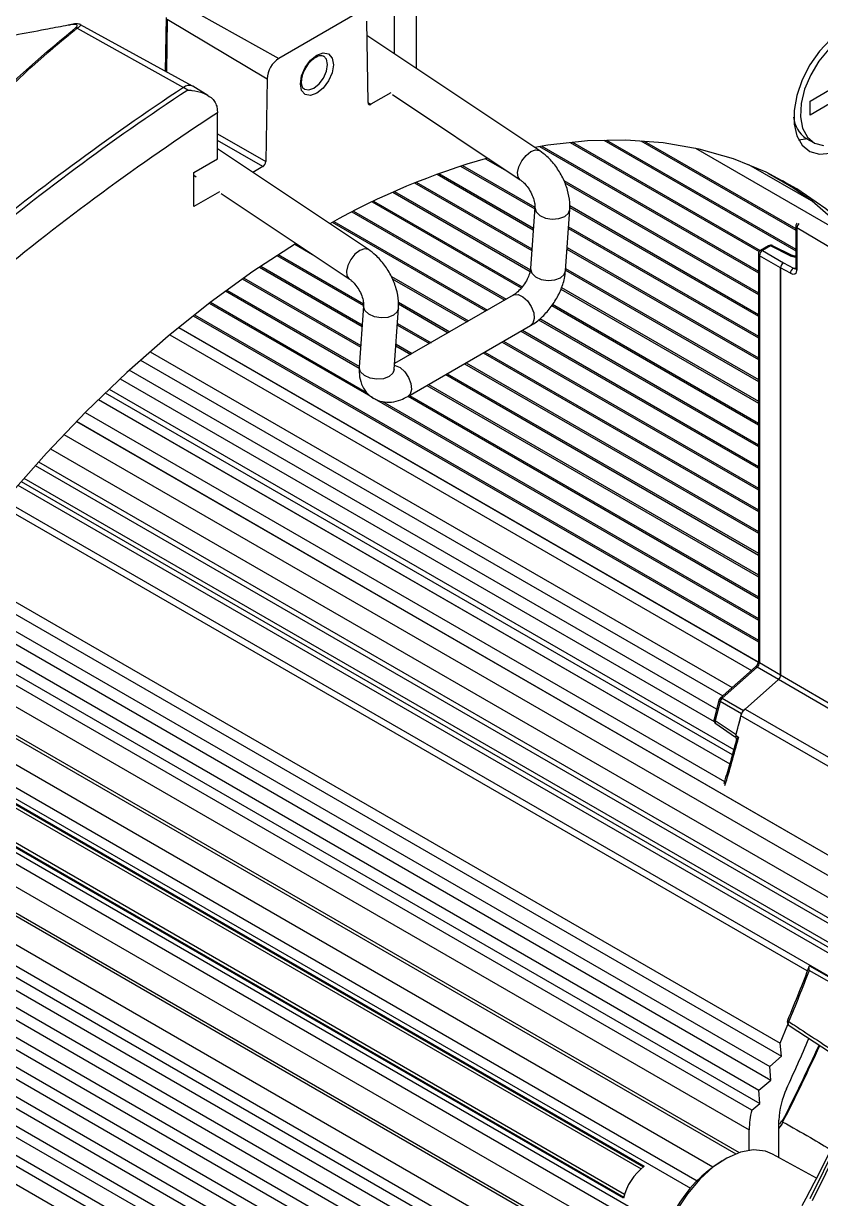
# Model space of a CAD drawing. Extents: x 6 to 134, y 3 to 97.
# Drawn here: x 23.301 to 26.148, y 71.49 to 75.688 of the extents above; entities that cross this region are included whole.
import ezdxf

# ---------------------------------------------------------------- set-up
doc = ezdxf.new("R2010")
doc.units = 0
doc.header["$MEASUREMENT"] = 0
doc.layers.add('OBJECT', color=7, linetype='CONTINUOUS')

msp = doc.modelspace()

# ---------------------------------------------------------------- linework, layer by layer
at = {"layer": 'OBJECT'}
for p, q in [((24.6248, 75.8451), (24.6248, 75.5806)), ((23.8504, 75.7658), (24.2134, 75.5636)), ((24.7039, 75.7793), (24.7039, 75.5278)), ((23.8102, 75.71), (23.8073, 75.5182)), ((23.8144, 75.704), (23.8115, 75.5158)), ((23.8144, 75.704), (24.171, 75.491)), ((24.4847, 75.7202), (24.2134, 75.5636)), ((23.4928, 75.6715), (23.8723, 75.4595)), ((23.9049, 75.4645), (23.5049, 75.6842)), ((24.5315, 75.4057), (24.5271, 75.6966)), ((25.1449, 75.2336), (24.5279, 75.6452)), ((24.171, 75.491), (24.1665, 75.195)), ((23.8876, 75.4504), (23.8723, 75.4595)), ((23.96, 75.4312), (23.9056, 75.4641)), ((26.1101, 75.4113), (26.214, 75.4713)), ((24.5315, 75.4055), (24.5421, 75.3998)), ((24.6127, 75.4405), (24.5421, 75.3998)), ((24.6189, 75.4343), (25.0755, 75.1297)), ((26.214, 75.4215), (26.1101, 75.3615)), ((26.1101, 75.3615), (26.1101, 75.4113)), ((23.9914, 75.3928), (23.9941, 75.3695)), ((23.9941, 75.2051), (23.9941, 75.3695)), ((23.9941, 75.2945), (24.1665, 75.195)), ((24.1559, 75.1769), (23.9941, 75.2702)), ((24.5332, 74.8805), (23.9941, 75.2402)), ((25.1445, 75.2486), (25.9257, 74.7976)), ((25.1529, 75.25), (25.9257, 74.8039)), ((25.253, 75.2635), (25.9286, 74.8736)), ((25.2622, 75.2645), (25.9327, 74.8774)), ((25.3734, 75.2716), (26.0591, 74.8758)), ((25.3838, 75.2719), (26.0591, 74.882)), ((25.506, 75.2694), (26.0591, 74.9502)), ((25.5182, 75.2686), (26.0591, 74.9564)), ((25.7012, 75.2426), (26.2665, 74.9163)), ((26.0966, 75.2781), (26.1226, 75.2631)), ((23.9093, 75.1561), (23.9941, 75.2051)), ((24.9507, 75.2053), (25.0349, 75.1567)), ((24.958, 75.2074), (24.9653, 75.2031)), ((23.9093, 75.0345), (23.9093, 75.1561)), ((24.1559, 75.1769), (24.1201, 75.1562)), ((24.7848, 75.1522), (25.1222, 74.9574)), ((24.8623, 75.1788), (25.127, 75.026)), ((24.8692, 75.1811), (25.1274, 75.032)), ((25.8902, 75.185), (26.1221, 75.0512)), ((25.9612, 75.1538), (26.0595, 75.097)), ((23.9093, 75.1465), (23.9178, 75.1408)), ((24.6976, 75.1187), (25.1166, 74.8769)), ((24.704, 75.1213), (25.117, 74.8829)), ((24.7781, 75.1498), (25.1218, 74.9514)), ((25.2308, 75.1275), (25.9257, 74.7263)), ((25.2339, 75.1194), (25.9257, 74.7201)), ((24.001, 75.0874), (23.9093, 75.0345)), ((24.0072, 75.0812), (24.4639, 74.7766)), ((24.6203, 75.0858), (25.1103, 74.8029)), ((24.6264, 75.0885), (25.1114, 74.8085)), ((24.5458, 75.0512), (25.0789, 74.7435)), ((24.5517, 75.0541), (25.0826, 74.7476)), ((25.1275, 75.0326), (25.1121, 74.8135)), ((25.2521, 75.0376), (25.9257, 74.6487)), ((25.2521, 75.0313), (25.9257, 74.6425)), ((24.4737, 75.0153), (25.0198, 74.7)), ((24.4795, 75.0182), (25.0252, 74.7031)), ((25.2368, 74.8047), (25.2522, 75.0238)), ((24.4039, 74.978), (24.9526, 74.6612)), ((24.4095, 74.981), (24.958, 74.6644)), ((25.2475, 74.9565), (25.9257, 74.5649)), ((25.2479, 74.9625), (25.9257, 74.5712)), ((26.0591, 74.9645), (26.0591, 74.8127)), ((26.0633, 74.9585), (26.0633, 74.8067)), ((26.3827, 74.7675), (26.0633, 74.9585)), ((24.206, 74.8595), (24.5159, 74.6806)), ((24.2111, 74.8628), (24.5155, 74.6871)), ((24.2702, 74.9), (24.3336, 74.8635)), ((25.2422, 74.8819), (25.9257, 74.4874)), ((25.2427, 74.8879), (25.9257, 74.4936)), ((25.9257, 74.8647), (25.9257, 73.4108)), ((26.005, 74.8153), (25.9297, 74.8588)), ((25.9297, 74.8588), (25.9297, 73.4049)), ((25.9617, 74.8942), (25.9332, 74.8777)), ((25.9688, 74.8936), (25.9403, 74.8772)), ((25.9403, 74.8772), (26.0156, 74.8337)), ((26.0391, 74.8585), (25.9688, 74.8936)), ((26.0462, 74.8595), (25.9759, 74.8946)), ((24.1434, 74.8181), (24.5107, 74.6061)), ((24.1484, 74.8215), (24.5111, 74.6121)), ((26.0156, 74.8337), (26.0506, 74.8142)), ((24.0823, 74.7758), (24.5055, 74.5315)), ((24.0872, 74.7792), (24.5059, 74.5375)), ((24.6149, 74.7849), (24.8909, 74.6256)), ((24.6182, 74.7767), (24.8854, 74.6224)), ((25.237, 74.8074), (25.9257, 74.4098)), ((25.2374, 74.8134), (25.9257, 74.416)), ((26.005, 73.3607), (26.005, 74.8153)), ((26.0052, 74.8152), (26.0052, 73.3606)), ((26.0402, 74.7958), (26.0052, 74.8152)), ((26.0506, 74.8142), (26.0591, 74.8157)), ((24.0226, 74.7327), (24.5005, 74.4568)), ((24.0274, 74.7362), (24.5007, 74.463)), ((25.2205, 74.7393), (25.9257, 74.3322)), ((25.2222, 74.7446), (25.9257, 74.3385)), ((23.9689, 74.6924), (24.5267, 74.3704)), ((25.0499, 74.7174), (24.6267, 74.4731)), ((24.6405, 74.6926), (24.8237, 74.5868)), ((23.9642, 74.6888), (24.5483, 74.3517)), ((24.5158, 74.6795), (24.5005, 74.4604)), ((24.6252, 74.4516), (24.6405, 74.6707)), ((24.6405, 74.6863), (24.8183, 74.5837)), ((25.1877, 74.6807), (25.9257, 74.2546)), ((25.191, 74.685), (25.9257, 74.2609)), ((23.9071, 74.6442), (25.9257, 73.4789)), ((23.9117, 74.6479), (25.9257, 73.4852)), ((24.6363, 74.6111), (24.7511, 74.5449)), ((24.6368, 74.6171), (24.7565, 74.548)), ((24.674, 74.356), (25.1124, 74.6091)), ((25.141, 74.6301), (25.9257, 74.1771)), ((25.1451, 74.6339), (25.9257, 74.1833)), ((23.8239, 74.5764), (25.9013, 73.3771)), ((23.8548, 74.602), (25.9252, 73.4068)), ((23.8554, 74.6025), (25.9253, 73.4076)), ((25.0776, 74.5891), (25.9257, 74.0995)), ((25.083, 74.5922), (25.9257, 74.1057)), ((24.6311, 74.5365), (24.6839, 74.5061)), ((24.6315, 74.5426), (24.6893, 74.5092)), ((25.0105, 74.5503), (25.9257, 74.0219)), ((25.0159, 74.5534), (25.9257, 74.0282)), ((23.7194, 74.4859), (25.7983, 73.2858)), ((23.7531, 74.5157), (25.8319, 73.3156)), ((24.9433, 74.5115), (25.9257, 73.9444)), ((24.9487, 74.5146), (25.9257, 73.9506)), ((25.7767, 73.2384), (23.679, 74.4494)), ((24.8761, 74.4727), (25.9257, 73.8668)), ((24.8815, 74.4758), (25.9257, 73.873)), ((23.6463, 74.4192), (25.7679, 73.1945)), ((24.7471, 74.3983), (25.9257, 73.7179)), ((24.8089, 74.4339), (25.9257, 73.7892)), ((24.8143, 74.437), (25.9257, 73.7955)), ((23.5933, 74.3689), (25.8326, 73.0762)), ((23.6068, 74.3819), (25.8375, 73.0941)), ((24.6745, 74.3564), (25.9257, 73.6341)), ((24.6799, 74.3595), (25.9257, 73.6403)), ((24.7417, 74.3951), (25.9257, 73.7116)), ((23.5682, 74.3446), (25.8233, 73.0428)), ((23.5684, 74.3448), (25.8234, 73.043)), ((24.5536, 74.3486), (25.9257, 73.5565)), ((24.5838, 74.3374), (25.9257, 73.5627)), ((23.5212, 74.298), (25.8046, 72.9798)), ((23.4903, 74.2667), (26.5204, 72.5174)), ((23.4906, 74.267), (26.5205, 72.5178)), ((23.4451, 74.2199), (26.5023, 72.455)), ((23.3972, 74.1689), (26.4819, 72.3881)), ((23.3423, 74.1086), (26.4569, 72.3105)), ((23.3542, 74.1218), (26.4625, 72.3274)), ((23.3028, 74.0641), (26.438, 72.2542)), ((23.2805, 74.0386), (26.4269, 72.2222)), ((23.2923, 74.0521), (26.4329, 72.2392)), ((23.2338, 73.9839), (26.3966, 72.158)), ((26.1005, 72.3031), (23.2193, 73.9664)), ((23.0485, 73.7511), (26.0034, 72.0452)), ((23.0254, 73.7202), (26.0084, 71.9982)), ((22.9706, 73.6451), (25.9702, 71.9134)), ((22.9938, 73.6772), (25.9664, 71.9612)), ((22.9402, 73.6023), (25.9279, 71.8775)), ((22.9168, 73.5688), (25.9306, 71.829)), ((25.9021, 71.8057), (22.8973, 73.5404)), ((22.8603, 73.4856), (25.8929, 71.7349)), ((22.8065, 73.4036), (25.8449, 71.6496)), ((22.8118, 73.4117), (25.8568, 71.6539)), ((25.915, 73.3893), (25.7896, 73.2781)), ((25.9297, 73.4049), (26.005, 73.3607)), ((25.9219, 73.3886), (25.7964, 73.2773)), ((25.9972, 73.3443), (25.9219, 73.3886)), ((26.0052, 73.3606), (26.63, 72.9969)), ((22.7632, 73.335), (25.7632, 71.6031)), ((25.8781, 73.2386), (25.997, 73.344)), ((26.6267, 72.9779), (25.9974, 73.3442)), ((22.7261, 73.2748), (25.7076, 71.5536)), ((25.785, 73.2707), (25.7675, 73.2031)), ((25.7892, 73.2654), (25.7717, 73.1979)), ((25.8651, 73.2217), (25.7892, 73.2654)), ((25.7964, 73.2773), (25.8724, 73.2337)), ((22.699, 73.2297), (25.5158, 71.6036)), ((22.7004, 73.2321), (25.5182, 71.6054)), ((22.7079, 73.2446), (25.6837, 71.5267)), ((25.846, 73.1475), (25.8652, 73.2217)), ((25.8652, 73.2217), (25.8651, 73.2217)), ((25.8724, 73.2337), (25.8777, 73.2384)), ((25.8726, 73.2337), (25.8779, 73.2385)), ((25.8779, 73.2385), (25.8777, 73.2384)), ((22.6934, 73.2202), (25.5066, 71.5962)), ((25.7717, 73.1979), (25.846, 73.1475)), ((25.7736, 73.187), (25.8409, 73.1413)), ((25.8456, 73.1452), (25.8523, 73.1399)), ((22.6248, 73.1011), (25.5984, 71.3845)), ((25.4439, 71.4907), (22.632, 73.114)), ((22.6339, 73.1172), (25.4448, 71.4945)), ((22.6393, 73.1268), (25.4479, 71.5054)), ((22.6076, 73.0701), (25.5858, 71.3508)), ((22.5737, 73.008), (25.5679, 71.2795)), ((22.5316, 72.928), (25.5644, 71.1772)), ((22.536, 72.9367), (25.5634, 71.189)), ((22.4914, 72.8488), (25.5259, 71.0971)), ((22.4622, 72.7893), (25.4692, 71.0534)), ((22.4298, 72.7212), (25.4201, 70.995)), ((22.4473, 72.7583), (25.4635, 71.0171)), ((22.3915, 72.6374), (25.367, 70.9196)), ((22.4079, 72.6737), (25.4103, 70.9404)), ((22.3546, 72.5532), (25.313, 70.8453)), ((22.3699, 72.5887), (25.3562, 70.8647)), ((22.3192, 72.4686), (25.2561, 70.7732)), ((22.3335, 72.5033), (25.3011, 70.7901)), ((22.2853, 72.3838), (25.2021, 70.7)), ((22.2986, 72.4176), (25.2249, 70.7283)), ((22.253, 72.2988), (25.1453, 70.6292)), ((22.2653, 72.3316), (25.1678, 70.656)), ((22.2223, 72.2137), (25.0876, 70.5595)), ((22.2336, 72.2455), (25.1098, 70.585)), ((22.2035, 72.1592), (25.051, 70.5154)), ((26.0034, 72.0452), (26.0314, 72.1117)), ((26.0352, 72.108), (26.3106, 71.9274)), ((26.0084, 71.9982), (26.0034, 72.0452)), ((25.9664, 71.9612), (26.0084, 71.9982)), ((25.9702, 71.9134), (25.9664, 71.9612)), ((25.9279, 71.8775), (25.9702, 71.9134)), ((25.9306, 71.829), (25.9279, 71.8775)), ((25.9021, 71.8057), (25.9306, 71.829)), ((25.9993, 71.6364), (25.999, 71.7695)), ((26.0064, 71.7643), (26.0014, 71.755)), ((26.0079, 71.7671), (26.0064, 71.7643)), ((26.0079, 71.7671), (26.0079, 71.7671)), ((25.8931, 71.6624), (25.8929, 71.7349)), ((26.1337, 71.5625), (25.9762, 71.649))]:
    msp.add_line(p, q, dxfattribs=at)
at = {"layer": 'OBJECT', "flags": 128}
for points in [[(26.3084, 75.6958), (26.2675, 75.6863), (26.2249, 75.6646), (26.1829, 75.6318), (26.1437, 75.5896), (26.1094, 75.5404), (26.082, 75.4868), (26.0628, 75.4317), (26.053, 75.3781), (26.053, 75.3288), (26.0628, 75.2865), (26.082, 75.2535), (26.1094, 75.2316), (26.1437, 75.2219), (26.1829, 75.225), (26.2249, 75.2407), (26.2675, 75.2682), (26.3084, 75.3059), (26.3454, 75.3519), (26.3764, 75.4037), (26.3999, 75.4584), (26.4145, 75.5131), (26.4194, 75.565)], [(24.349, 75.5754), (24.3716, 75.5833), (24.3908, 75.5795), (24.4036, 75.5648), (24.4081, 75.5413), (24.4036, 75.5126), (24.3908, 75.483), (24.3716, 75.4572), (24.349, 75.439), (24.3264, 75.4311), (24.3073, 75.4348), (24.2945, 75.4496), (24.29, 75.4731), (24.2945, 75.5018), (24.3073, 75.5313), (24.3264, 75.5571), (24.349, 75.5754)], [(24.3382, 75.4574), (24.3568, 75.4724), (24.3725, 75.4936), (24.383, 75.5178), (24.3867, 75.5414), (24.383, 75.5607), (24.3727, 75.5726)], [(26.1768, 75.5964), (26.1417, 75.5539), (26.1125, 75.5054), (26.091, 75.4539), (26.0786, 75.4028), (26.0761, 75.3552), (26.0836, 75.3141), (26.1007, 75.282), (26.1262, 75.2611), (26.1586, 75.2527)], [(24.3048, 75.4536), (24.3197, 75.451), (24.3382, 75.4574)], [(25.0754, 75.1297), (25.068, 75.1394), (25.066, 75.1561), (25.0707, 75.1768), (25.0814, 75.1982), (25.0964, 75.2171), (25.1136, 75.2305), (25.1303, 75.2366), (25.1439, 75.2343), (25.1449, 75.2336)], [(26.7355, 73.5689), (26.7306, 73.7426), (26.7159, 73.91), (26.6915, 74.0703), (26.6575, 74.2229), (26.6139, 74.3671), (26.5611, 74.5024), (26.4992, 74.6282), (26.4284, 74.7439), (26.3491, 74.8492), (26.2616, 74.9436), (26.1662, 75.0266), (26.0634, 75.098), (25.9535, 75.1575), (25.837, 75.2048), (25.7144, 75.2396), (25.5862, 75.262), (25.4529, 75.2717), (25.315, 75.2688), (25.1732, 75.2533), (25.127, 75.2456)], [(26.0691, 75.2726), (26.0945, 75.276), (26.0985, 75.277)], [(26.0118, 75.1279), (26.0146, 75.1262), (26.1174, 75.0548), (26.2128, 74.9718)], [(25.1275, 75.0325), (25.1274, 75.0309), (25.1321, 75.0159), (25.1456, 75.0027), (25.1659, 74.9934), (25.1897, 74.9894), (25.2136, 74.9913), (25.2339, 74.9988), (25.2474, 75.0108), (25.2522, 75.0239)], [(24.2755, 74.9033), (24.2725, 74.9015), (24.1199, 74.802), (23.9681, 74.6918), (23.818, 74.5714), (23.67, 74.4411), (23.5248, 74.3016), (23.383, 74.1535), (23.2452, 73.9973), (23.1119, 73.8336), (22.9837, 73.6633), (22.8611, 73.4868), (22.7446, 73.3051), (22.6347, 73.1187), (22.5319, 72.9286), (22.4365, 72.7354), (22.3489, 72.54), (22.2696, 72.3431), (22.1989, 72.1457), (22.137, 71.9484), (22.1069, 71.8406)], [(24.5332, 74.8806), (24.5322, 74.8812), (24.5186, 74.8835), (24.502, 74.8775), (24.4848, 74.864), (24.4697, 74.8451), (24.459, 74.8237), (24.4543, 74.803), (24.4564, 74.7863), (24.4635, 74.7768)], [(25.1121, 74.8135), (25.1121, 74.8119), (25.1168, 74.7968), (25.1303, 74.7836), (25.1505, 74.7743), (25.1744, 74.7703), (25.1983, 74.7722), (25.2185, 74.7797), (25.2321, 74.7917), (25.2368, 74.8047)], [(25.0499, 74.7174), (25.0524, 74.7186), (25.0674, 74.7197), (25.0846, 74.7122), (25.1012, 74.6972), (25.1147, 74.6771), (25.1232, 74.6548), (25.1252, 74.6339), (25.1205, 74.6174), (25.1124, 74.6091)], [(24.6405, 74.6707), (24.6358, 74.6577), (24.6222, 74.6457), (24.602, 74.6382), (24.5781, 74.6363), (24.5542, 74.6403), (24.534, 74.6496), (24.5205, 74.6628), (24.5158, 74.6778), (24.5159, 74.68)], [(24.6252, 74.4516), (24.6204, 74.4386), (24.6069, 74.4266), (24.5866, 74.4191), (24.5627, 74.4172), (24.5389, 74.4212), (24.5186, 74.4305), (24.5051, 74.4437), (24.5004, 74.4588), (24.5005, 74.4604)], [(24.6263, 74.467), (24.629, 74.4666), (24.6462, 74.4591), (24.6628, 74.4441), (24.6763, 74.424), (24.6848, 74.4017), (24.6868, 74.3808), (24.6821, 74.3643), (24.674, 74.356)], [(26.1105, 71.4898), (26.207, 71.6853), (26.2956, 71.8831), (26.3759, 72.0823), (26.4475, 72.2822), (26.5102, 72.4819), (26.5637, 72.6806), (26.6077, 72.8774), (26.6422, 73.0716), (26.6669, 73.2624), (26.6818, 73.449), (26.6867, 73.6137)], [(25.7892, 73.2654), (25.7874, 73.2666), (25.7861, 73.2678), (25.7853, 73.269), (25.785, 73.2701), (25.785, 73.2707)], [(25.7964, 73.2773), (25.7945, 73.2783), (25.7927, 73.2787), (25.7912, 73.2788), (25.79, 73.2784), (25.7896, 73.2781)], [(25.8781, 73.2386), (25.8782, 73.2385), (26.4034, 72.9359), (26.5929, 72.8267)], [(25.7717, 73.1979), (25.7699, 73.1991), (25.7686, 73.2003), (25.7678, 73.2015), (25.7675, 73.2026), (25.7675, 73.2031)], [(26.5865, 72.7976), (26.5263, 72.8323), (25.8635, 73.2144)], [(26.3956, 72.1412), (26.3508, 72.1666), (26.1077, 72.3049)], [(26.1079, 72.3216), (26.2859, 72.2204), (26.401, 72.1549)], [(26.0352, 72.108), (26.0343, 72.1088), (26.0329, 72.1112), (26.0325, 72.1144), (26.033, 72.1182), (26.0344, 72.1222)], [(26.2128, 71.6752), (26.1174, 71.482)], [(25.9762, 71.649), (25.951, 71.6593), (25.9085, 71.6638), (25.8619, 71.6555), (25.8129, 71.6345), (25.7636, 71.6019), (25.7161, 71.5588), (25.6723, 71.5072), (25.634, 71.4491), (25.6028, 71.3868), (25.58, 71.3231), (25.5665, 71.2604), (25.5628, 71.2014), (25.5692, 71.1485), (25.5853, 71.1039), (25.6105, 71.0694), (25.6319, 71.0527)]]:
    msp.add_lwpolyline(points, dxfattribs=at)
at = {"layer": 'OBJECT'}
for centre, radius, start, end in [((25.8221, 74.5551), 1.3041, 28.5635, 94.8413), ((23.4883, 75.6625), 0.01, 63.3826, 98.7851), ((24.2633, 75.4858), 0.0924, 122.6523, 176.7703), ((28.9203, 67.8252), 9.1523, 123.47363, 129.54599), ((28.9402, 67.8096), 9.1603, 123.47549, 129.60867), ((23.8926, 75.4357), 0.0313, 65.2837, 130.4243), ((28.9203, 67.8284), 9.0075, 123.15457, 129.55468), ((26.1532, 75.3628), 0.1019, 185.1226, 236.2174), ((25.6607, 72.7252), 2.5797, 105.8058, 119.3885), ((26.0741, 74.9645), 0.015, 136.3323, 180), ((26.0664, 74.9652), 0.00741, 185.2815, 244.6925), ((26.0861, 74.9574), 0.0228, 133.8287, 177.231), ((25.9407, 74.8647), 0.015, 119.9973, 180), ((25.933, 74.8654), 0.00731, 185.0363, 243.5788), ((25.9515, 74.8585), 0.0218, 120.8722, 179.1278), ((25.9363, 74.8711), 0.00731, 56.4293, 114.9652), ((25.9692, 74.8812), 0.015, 63.4641, 119.9973), ((25.9648, 74.8875), 0.00731, 56.4293, 114.9652), ((25.9732, 74.8878), 0.00727, 68.3898, 127.1591), ((26.0435, 74.8527), 0.00728, 68.4504, 127.154), ((26.0268, 74.815), 0.0218, 120.8722, 179.1278), ((26.0273, 74.8149), 0.0221, 121.8611, 179.2785), ((26.0122, 74.8269), 0.0136, 238.2418, 239.131), ((26.0622, 74.7955), 0.0221, 121.8611, 179.2785), ((26.0664, 74.8134), 0.00741, 185.2815, 244.6925), ((25.9178, 73.3837), 0.00629, 50.4213, 116.7318), ((25.933, 73.4115), 0.00731, 185.0363, 243.5788), ((26.0122, 73.3723), 0.0136, 238.2418, 239.131), ((26.0119, 73.3722), 0.0134, 239.2487, 240.1381), ((25.9876, 73.3277), 0.0192, 59.3817, 60.0051), ((25.7995, 73.2669), 0.015, 131.5636, 165.478), ((25.812, 73.2597), 0.0236, 131.4705, 166.0013), ((25.888, 73.216), 0.0236, 131.4705, 166.0013), ((25.8882, 73.2155), 0.0238, 130.8162, 164.9346), ((25.8632, 73.217), 0.019, 60.6201, 61.2529), ((25.7821, 73.1994), 0.015, 165.478, 235.8569), ((25.7804, 73.1938), 0.00959, 154.816, 225.4486), ((20.7612, 74.498), 5.2613, 345.0998, 345.8784), ((20.6045, 74.5371), 5.4342, 343.1867, 345.058), ((20.717, 74.3631), 5.7703, 337.14743, 339.10303), ((26.0435, 72.1206), 0.015, 157.1518, 236.7658), ((26.037, 72.1298), 0.00813, 205.0803, 251.0155), ((20.4089, 74.4833), 6.1904, 335.1507, 336.97353), ((18.5785, 75.5299), 8.3312, 333.14381, 335.22153), ((18.6038, 75.5153), 8.3053, 333.14373, 335.23648), ((19.0985, 75.2236), 8.4245, 321.08862, 336.77768), ((26.2715, 71.7631), 0.2725, 154.1539, 178.6468), ((20.7884, 74.2897), 6.0008, 331.91652, 336.56582), ((26.1854, 71.7329), 0.2925, 165.5885, 179.6106), ((25.6392, 71.4456), 0.2004, 127.1286, 166.9956), ((26.0606, 71.2028), 0.498, 122.0046, 178.0008)]:
    msp.add_arc(centre, radius, start, end, dxfattribs=at)
for centre, major_axis, ratio, start_param, end_param in [((24.5421, 75.4121), (0.0075, 0.013), 0.577209, 2.373711, 3.926755), ((24.1559, 75.1891), (0.0075, 0.013), 0.577554, 3.927054, 5.480098), ((26.0596, 74.8712), (0.03, 0.0009), 0.556797, 3.945624, 4.679401), ((26.0394, 74.8207), (-0.0187, 0.0262), 0.564092, 2.269368, 3.809936), ((26.0502, 74.8267), (0.0194, -0.0082), 0.555701, 4.958992, 5.31866), ((25.9195, 73.3986), (0.0074, 0.013), 0.543393, 4.186265, 5.494327), ((25.9943, 73.3547), (0.0075, 0.013), 0.595189, 4.191336, 5.499399), ((25.9943, 73.3547), (0.0076, 0.0129), 0.612561, 4.193566, 5.501628), ((27.1774, 72.6537), (1.1723, -0.7072), 0.015323, 3.150836, 3.151186), ((27.1883, 72.6597), (1.1831, -0.701), 0.007664, 3.146016, 3.146366), ((27.1852, 72.6701), (1.1882, -0.6741), 0.018972, 3.134758, 3.14745), ((27.1883, 72.6597), (1.191, -0.6845), 0.009451, 3.138189, 3.138539), ((25.8752, 73.2234), (0.0075, 0.013), 0.577557, 1.039186, 2.018498), ((25.8755, 73.2232), (-0.0017, 0.0185), 0.130417, 0.955727, 0.964454), ((25.856, 73.1492), (0.0075, 0.013), 0.57642, 2.019379, 2.193305)]:
    msp.add_ellipse(centre, major_axis=major_axis, ratio=ratio, start_param=start_param, end_param=end_param, dxfattribs=at)
for points, knots in [([(22.8593, 75.0126), (22.9049, 75.0732), (22.9961, 75.1944), (23.1476, 75.3644), (23.3095, 75.5259), (23.4276, 75.6235), (23.4868, 75.6724)], [0, 0, 0, 0, 0.248165, 0.497007, 0.748088, 1, 1, 1, 1]), ([(23.4928, 75.6715), (23.4346, 75.6234), (23.3181, 75.5271), (23.1569, 75.3669), (23.0046, 75.1965), (22.9123, 75.0739), (22.8661, 75.0125)], [0, 0, 0, 0, 0.248027, 0.496873, 0.748074, 1, 1, 1, 1]), ([(23.4694, 75.6838), (23.4634, 75.6826), (23.4334, 75.677), (23.3665, 75.6644), (23.3057, 75.653), (23.2689, 75.6461)], [0, 0, 0, 0, 0.089984, 0.449922, 1, 1, 1, 1]), ([(23.5049, 75.6841), (23.5049, 75.6842), (23.5027, 75.6858), (23.497, 75.6868), (23.4859, 75.688), (23.4745, 75.6857), (23.4669, 75.6842)], [0, 0, 0, 0, 0.007337, 0.175716, 0.447728, 1, 1, 1, 1]), ([(23.4868, 75.6724), (23.487, 75.6727), (23.4888, 75.6741), (23.4915, 75.6768), (23.4935, 75.6804), (23.4924, 75.6836), (23.4857, 75.6859), (23.4758, 75.6846), (23.4694, 75.6838)], [0, 0, 0, 0, 0.015768, 0.099356, 0.202462, 0.373329, 0.60308, 1, 1, 1, 1]), ([(23.5046, 75.6837), (23.5049, 75.6837), (23.5063, 75.6838), (23.5045, 75.6813), (23.5001, 75.6772), (23.4958, 75.6737), (23.4932, 75.6718), (23.4928, 75.6715)], [0, 0, 0, 0, 0.133128, 0.510765, 0.753379, 0.96027, 1, 1, 1, 1]), ([(24.3459, 75.5685), (24.349, 75.5701), (24.3572, 75.5742), (24.3671, 75.5753), (24.3708, 75.5731), (24.3725, 75.5721)], [0, 0, 0, 0, 0.254234, 0.671351, 1, 1, 1, 1]), ([(24.3074, 75.5256), (24.3116, 75.5327), (24.3203, 75.5473), (24.3347, 75.5614), (24.3432, 75.5668), (24.3459, 75.5685)], [0, 0, 0, 0, 0.390388, 0.802206, 1, 1, 1, 1]), ([(24.3051, 75.4541), (24.3041, 75.4544), (24.3003, 75.4556), (24.2961, 75.463), (24.2933, 75.48), (24.297, 75.5012), (24.3023, 75.5178), (24.3071, 75.5252), (24.3074, 75.5256)], [0, 0, 0, 0, 0.079069, 0.326256, 0.537349, 0.760158, 0.987621, 1, 1, 1, 1]), ([(23.8876, 75.4504), (23.8877, 75.4504), (23.8925, 75.4503), (23.9118, 75.4488), (23.9413, 75.4421), (23.9687, 75.4268), (23.985, 75.4104), (23.9892, 75.3987), (23.9914, 75.3928)], [0, 0, 0, 0, 0.002907, 0.11286, 0.447746, 0.691467, 0.845243, 1, 1, 1, 1]), ([(25.2522, 75.0238), (25.2524, 75.0323), (25.2529, 75.055), (25.2454, 75.0937), (25.2282, 75.138), (25.2027, 75.1794), (25.1742, 75.212), (25.1534, 75.2273), (25.1449, 75.2336)], [0, 0, 0, 0, 0.1102, 0.296719, 0.484942, 0.673649, 0.864976, 1, 1, 1, 1]), ([(25.0755, 75.1297), (25.0781, 75.1278), (25.0847, 75.123), (25.0973, 75.1101), (25.1108, 75.091), (25.1214, 75.0687), (25.1269, 75.0485), (25.1277, 75.0372), (25.1275, 75.0333), (25.1275, 75.0326)], [0, 0, 0, 0, 0.104393, 0.265948, 0.442756, 0.628774, 0.813313, 0.963424, 1, 1, 1, 1]), ([(24.6405, 74.6707), (24.6407, 74.6792), (24.6413, 74.7019), (24.6338, 74.7406), (24.6166, 74.7849), (24.5911, 74.8263), (24.5625, 74.8589), (24.5418, 74.8742), (24.5332, 74.8805)], [0, 0, 0, 0, 0.1102, 0.296719, 0.484942, 0.673649, 0.864976, 1, 1, 1, 1]), ([(26.0591, 74.857), (26.0571, 74.8571), (26.0534, 74.8572), (26.0489, 74.8583), (26.047, 74.8591), (26.0462, 74.8595)], [0, 0, 0, 0, 0.3711436, 0.7324606, 1, 1, 1, 1]), ([(24.4639, 74.7766), (24.4665, 74.7747), (24.4731, 74.7699), (24.4857, 74.757), (24.4991, 74.7379), (24.5098, 74.7156), (24.5153, 74.6954), (24.5161, 74.6841), (24.5159, 74.6802), (24.5158, 74.6795)], [0, 0, 0, 0, 0.1043925, 0.2659477, 0.4427565, 0.6287738, 0.8133127, 0.9634239, 1, 1, 1, 1]), ([(25.1121, 74.8135), (25.1118, 74.8108), (25.1111, 74.8044), (25.1067, 74.7889), (25.0974, 74.7687), (25.0834, 74.7474), (25.0674, 74.73), (25.0559, 74.721), (25.051, 74.718), (25.0499, 74.7174)], [0, 0, 0, 0, 0.1038907, 0.2542292, 0.4233538, 0.6076796, 0.7966874, 0.953741, 1, 1, 1, 1]), ([(25.1124, 74.6091), (25.1193, 74.6135), (25.1387, 74.6257), (25.1679, 74.6529), (25.1973, 74.691), (25.22, 74.7336), (25.2331, 74.7722), (25.2358, 74.7958), (25.2368, 74.8047)], [0, 0, 0, 0, 0.108187, 0.301015, 0.492162, 0.683841, 0.879543, 1, 1, 1, 1]), ([(26.0591, 74.8127), (26.059, 74.8121), (26.0589, 74.8112), (26.0589, 74.8113), (26.059, 74.8114)], [0, 0, 0, 0, 0.682504, 1, 1, 1, 1]), ([(24.5005, 74.4604), (24.5003, 74.452), (24.4997, 74.4313), (24.5068, 74.4005), (24.5238, 74.3704), (24.5498, 74.3478), (24.5817, 74.3357), (24.6156, 74.3346), (24.6465, 74.3418), (24.6655, 74.3516), (24.674, 74.356)], [0, 0, 0, 0, 0.095853, 0.2369657, 0.3679958, 0.4963508, 0.6305172, 0.7585091, 0.8912946, 1, 1, 1, 1]), ([(24.6251, 74.446), (24.6252, 74.4457), (24.6253, 74.445), (24.6252, 74.449), (24.6252, 74.4516)], [0, 0, 0, 0, 0.33893, 1, 1, 1, 1]), ([(25.9257, 73.4108), (25.9256, 73.4097), (25.9255, 73.4074), (25.9241, 73.4025), (25.9216, 73.3973), (25.9183, 73.3925), (25.916, 73.3903), (25.915, 73.3893)], [0, 0, 0, 0, 0.188062, 0.383754, 0.597712, 0.822098, 1, 1, 1, 1]), ([(25.9974, 73.3442), (25.9973, 73.3442), (25.9972, 73.3442), (25.9971, 73.3441), (25.997, 73.3441), (25.997, 73.344)], [0, 0, 0, 0, 0.389604, 0.855645, 1, 1, 1, 1]), ([(25.8635, 73.2144), (25.8645, 73.2175), (25.8664, 73.2236), (25.8717, 73.2322), (25.8759, 73.2364), (25.8779, 73.2385)], [0, 0, 0, 0, 0.345836, 0.691673, 1, 1, 1, 1]), ([(25.8777, 73.2384), (25.8778, 73.2384), (25.8779, 73.2385), (25.878, 73.2385), (25.8781, 73.2386)], [0, 0, 0, 0, 0.529415, 1, 1, 1, 1]), ([(25.8409, 73.1412), (25.8413, 73.141), (25.8431, 73.1399), (25.8457, 73.1364), (25.8472, 73.1315), (25.8471, 73.1277), (25.8466, 73.1263), (25.8465, 73.1262)], [0, 0, 0, 0, 0.092319, 0.395525, 0.706763, 0.981745, 1, 1, 1, 1]), ([(25.841, 73.1414), (25.841, 73.1414), (25.841, 73.1412), (25.844, 73.1408), (25.8481, 73.1406), (25.8515, 73.14), (25.8523, 73.1399)], [0, 0, 0, 0, 0.057063, 0.378468, 0.86158, 1, 1, 1, 1]), ([(25.8523, 73.1399), (25.8529, 73.1393), (25.8538, 73.1385), (25.8546, 73.137), (25.8549, 73.1363), (25.855, 73.136), (25.855, 73.136)], [0, 0, 0, 0, 0.532331, 0.854022, 0.970239, 1, 1, 1, 1]), ([(25.8465, 73.1264), (25.8387, 73.0976), (25.8247, 73.0462), (25.8091, 72.9946), (25.8023, 72.972)], [0, 0, 0, 0, 0.560272, 1, 1, 1, 1]), ([(25.855, 73.136), (25.8549, 73.136), (25.8548, 73.1361), (25.8545, 73.1363), (25.8539, 73.1363), (25.8528, 73.1357), (25.8502, 73.1331), (25.8476, 73.1295), (25.847, 73.127), (25.8468, 73.1264)], [0, 0, 0, 0, 0.009156, 0.031754, 0.056532, 0.13631, 0.273881, 0.797614, 1, 1, 1, 1]), ([(26.1071, 72.32), (26.095, 72.2885), (26.0702, 72.2239), (26.0434, 72.1594), (26.0296, 72.1264)], [0, 0, 0, 0, 0.487068, 1, 1, 1, 1]), ([(26.1077, 72.3049), (26.1077, 72.305), (26.1072, 72.3069), (26.1063, 72.3113), (26.1061, 72.3174), (26.1074, 72.3203), (26.1079, 72.3216)], [0, 0, 0, 0, 0.007511, 0.312916, 0.701313, 1, 1, 1, 1]), ([(26.1098, 72.3236), (26.1094, 72.3233), (26.1086, 72.3227), (26.1081, 72.322), (26.1079, 72.3216)], [0, 0, 0, 0, 0.495898, 1, 1, 1, 1]), ([(26.0344, 72.1222), (26.0412, 72.1177), (26.0751, 72.0954), (26.1687, 72.0342), (26.2554, 71.9773), (26.3149, 71.9383)], [0, 0, 0, 0, 0.072647, 0.363234, 1, 1, 1, 1]), ([(25.6908, 69.9517), (25.7156, 69.9824), (25.7915, 70.0763), (25.9135, 70.2402), (26.0567, 70.4422), (26.1943, 70.6495), (26.3262, 70.8612), (26.452, 71.077), (26.5715, 71.2961), (26.684, 71.5182), (26.7789, 71.7175), (26.833, 71.8433), (26.8546, 71.8936)], [0, 0, 0, 0, 0.053013, 0.162292, 0.271561, 0.380822, 0.490078, 0.599332, 0.708586, 0.817843, 0.927105, 1, 1, 1, 1]), ([(26.0134, 71.7633), (26.0134, 71.7633), (26.0094, 71.7555), (26.0042, 71.7483), (25.9991, 71.7412)], [0, 0, 0, 0, 0.000089, 1, 1, 1, 1]), ([(26.0134, 71.7633), (26.0462, 71.745), (26.1059, 71.7116), (26.1646, 71.6763), (26.191, 71.6604)], [0, 0, 0, 0, 0.549388, 1, 1, 1, 1])]:
    msp.add_open_spline(points, degree=3, knots=knots, dxfattribs=at)
msp.add_open_spline([(26.0111, 71.7663), (26.0102, 71.7666), (26.0084, 71.7672), (26.0081, 71.7668), (26.0097, 71.7655), (26.0121, 71.7641), (26.0134, 71.7633)], degree=3, dxfattribs=at)

doc.saveas('drawing.dxf')
